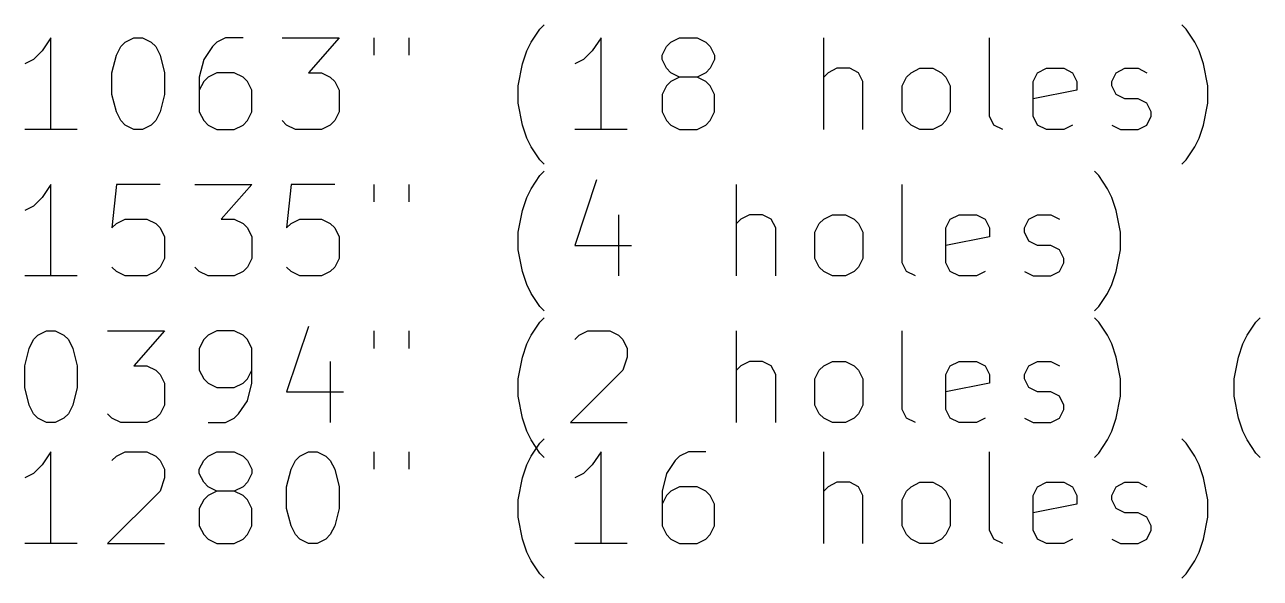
# Model space of a CAD drawing. Extents: x 148 to 350, y -219 to -100.
# Drawn here: x 174.29 to 201.24, y -218.95 to -206.86 of the extents above; entities that cross this region are included whole.
import ezdxf

# ---------------------------------------------------------------- set-up
doc = ezdxf.new("R2010")
doc.units = 0
doc.layers.add('BLACK', color=7, linetype='CONTINUOUS')

msp = doc.modelspace()

# ---------------------------------------------------------------- linework, layer by layer
at = {"layer": 'BLACK', "linetype": 'CONTINUOUS'}
for p, q in [((185.333, -207.24), (185.524, -206.954)), ((185.524, -206.954), (185.619, -206.859)), ((199.619, -206.954), (199.524, -206.859)), ((199.81, -207.24), (199.619, -206.954)), ((174.857, -207.145), (174.667, -207.43)), ((174.857, -209.145), (174.857, -207.145)), ((176.381, -207.335), (176.476, -207.24)), ((176.476, -207.24), (176.667, -207.145)), ((176.667, -207.145), (176.857, -207.145)), ((176.857, -207.145), (177.048, -207.24)), ((177.048, -207.24), (177.143, -207.335)), ((178.476, -207.24), (178.381, -207.335)), ((178.667, -207.145), (178.476, -207.24)), ((179.048, -207.145), (178.667, -207.145)), ((179.905, -207.145), (181.143, -207.145)), ((181.143, -207.145), (180.476, -207.907)), ((181.905, -207.145), (181.905, -207.526)), ((182.667, -207.145), (182.667, -207.526)), ((185.238, -207.43), (185.333, -207.24)), ((186.857, -207.145), (186.667, -207.43)), ((186.857, -209.145), (186.857, -207.145)), ((188.286, -207.335), (188.381, -207.24)), ((188.381, -207.24), (188.571, -207.145)), ((188.571, -207.145), (188.952, -207.145)), ((188.952, -207.145), (189.143, -207.24)), ((189.143, -207.24), (189.238, -207.335)), ((191.714, -209.145), (191.714, -207.145)), ((195.333, -208.859), (195.333, -207.145)), ((199.905, -207.43), (199.81, -207.24)), ((174.667, -207.43), (174.476, -207.621)), ((176.19, -207.907), (176.286, -207.526)), ((176.286, -207.526), (176.381, -207.335)), ((177.143, -207.335), (177.238, -207.526)), ((177.238, -207.526), (177.333, -207.907)), ((178.381, -207.335), (178.19, -207.621)), ((185.143, -207.716), (185.238, -207.43)), ((186.667, -207.43), (186.476, -207.621)), ((188.19, -207.526), (188.286, -207.335)), ((188.19, -207.621), (188.19, -207.526)), ((189.238, -207.335), (189.333, -207.526)), ((189.333, -207.526), (189.333, -207.621)), ((200, -207.716), (199.905, -207.43)), ((174.476, -207.621), (174.286, -207.716)), ((178.19, -207.621), (178.095, -208.002)), ((185.048, -208.192), (185.143, -207.716)), ((186.476, -207.621), (186.286, -207.716)), ((188.286, -207.811), (188.19, -207.621)), ((189.333, -207.621), (189.238, -207.811)), ((200.095, -208.192), (200, -207.716)), ((176.19, -208.383), (176.19, -207.907)), ((177.333, -207.907), (177.333, -208.383)), ((178.095, -208.002), (178.095, -208.764)), ((178.286, -208.002), (178.19, -208.097)), ((178.476, -207.907), (178.286, -208.002)), ((178.857, -207.907), (178.476, -207.907)), ((179.048, -208.002), (178.857, -207.907)), ((179.143, -208.097), (179.048, -208.002)), ((180.476, -207.907), (180.762, -207.907)), ((180.762, -207.907), (180.952, -208.002)), ((180.952, -208.002), (181.048, -208.097)), ((188.381, -207.907), (188.286, -207.811)), ((188.571, -208.002), (188.381, -207.907)), ((188.571, -208.002), (188.381, -208.097)), ((188.952, -208.002), (188.571, -208.002)), ((189.143, -207.907), (188.952, -208.002)), ((189.143, -208.097), (188.952, -208.002)), ((189.238, -207.811), (189.143, -207.907)), ((191.81, -207.907), (191.714, -208.002)), ((192, -207.811), (191.81, -207.907)), ((192.286, -207.811), (192, -207.811)), ((192.476, -207.907), (192.286, -207.811)), ((192.571, -208.097), (192.476, -207.907)), ((193.429, -208.192), (193.524, -208.002)), ((193.524, -208.002), (193.619, -207.907)), ((193.619, -207.907), (193.81, -207.811)), ((193.81, -207.811), (194.095, -207.811)), ((194.095, -207.811), (194.286, -207.907)), ((194.286, -207.907), (194.381, -208.002)), ((194.381, -208.002), (194.476, -208.192)), ((196.286, -208.097), (196.381, -207.907)), ((196.381, -207.907), (196.571, -207.811)), ((196.571, -207.811), (196.952, -207.811)), ((196.952, -207.811), (197.143, -207.907)), ((197.143, -207.907), (197.238, -208.097)), ((198, -208.097), (198.095, -207.907)), ((198.095, -207.907), (198.286, -207.811)), ((198.286, -207.811), (198.571, -207.811)), ((198.571, -207.811), (198.762, -207.907)), ((178.19, -208.097), (178.095, -208.288)), ((179.238, -208.288), (179.143, -208.097)), ((179.238, -208.764), (179.238, -208.288)), ((181.048, -208.097), (181.143, -208.288)), ((181.143, -208.288), (181.143, -208.764)), ((185.048, -208.573), (185.048, -208.192)), ((188.286, -208.192), (188.19, -208.383)), ((188.381, -208.097), (188.286, -208.192)), ((189.238, -208.192), (189.143, -208.097)), ((189.333, -208.383), (189.238, -208.192)), ((192.571, -209.145), (192.571, -208.097)), ((193.429, -208.764), (193.429, -208.192)), ((194.476, -208.192), (194.476, -208.764)), ((196.286, -208.859), (196.286, -208.097)), ((197.238, -208.288), (196.286, -208.478)), ((197.238, -208.097), (197.238, -208.288)), ((198, -208.192), (198, -208.097)), ((198.095, -208.383), (198, -208.192)), ((200.095, -208.573), (200.095, -208.192)), ((176.286, -208.764), (176.19, -208.383)), ((177.333, -208.383), (177.238, -208.764)), ((185.143, -209.05), (185.048, -208.573)), ((188.19, -208.383), (188.19, -208.764)), ((189.333, -208.764), (189.333, -208.383)), ((198.286, -208.478), (198.095, -208.383)), ((198.571, -208.478), (198.286, -208.478)), ((198.762, -208.573), (198.571, -208.478)), ((198.857, -208.764), (198.762, -208.573)), ((200, -209.05), (200.095, -208.573)), ((176.381, -208.954), (176.286, -208.764)), ((177.238, -208.764), (177.143, -208.954)), ((178.095, -208.764), (178.19, -208.954)), ((179.143, -208.954), (179.238, -208.764)), ((181.143, -208.764), (181.048, -208.954)), ((188.19, -208.764), (188.286, -208.954)), ((189.238, -208.954), (189.333, -208.764)), ((193.524, -208.954), (193.429, -208.764)), ((194.476, -208.764), (194.381, -208.954)), ((195.429, -209.05), (195.333, -208.859)), ((196.381, -209.05), (196.286, -208.859)), ((198.762, -209.05), (198.857, -208.859)), ((198.857, -208.859), (198.857, -208.764)), ((175.429, -209.145), (174.286, -209.145)), ((176.476, -209.05), (176.381, -208.954)), ((176.667, -209.145), (176.476, -209.05)), ((176.857, -209.145), (176.667, -209.145)), ((177.048, -209.05), (176.857, -209.145)), ((177.143, -208.954), (177.048, -209.05)), ((178.19, -208.954), (178.286, -209.05)), ((178.286, -209.05), (178.476, -209.145)), ((178.476, -209.145), (178.857, -209.145)), ((178.857, -209.145), (179.048, -209.05)), ((179.048, -209.05), (179.143, -208.954)), ((180, -209.05), (179.905, -208.954)), ((180.19, -209.145), (180, -209.05)), ((180.762, -209.145), (180.19, -209.145)), ((180.952, -209.05), (180.762, -209.145)), ((181.048, -208.954), (180.952, -209.05)), ((185.238, -209.335), (185.143, -209.05)), ((187.429, -209.145), (186.286, -209.145)), ((188.286, -208.954), (188.381, -209.05)), ((188.381, -209.05), (188.571, -209.145)), ((188.571, -209.145), (188.952, -209.145)), ((188.952, -209.145), (189.143, -209.05)), ((189.143, -209.05), (189.238, -208.954)), ((193.619, -209.05), (193.524, -208.954)), ((193.81, -209.145), (193.619, -209.05)), ((194.095, -209.145), (193.81, -209.145)), ((194.286, -209.05), (194.095, -209.145)), ((194.381, -208.954), (194.286, -209.05)), ((195.619, -209.145), (195.429, -209.05)), ((196.571, -209.145), (196.381, -209.05)), ((196.952, -209.145), (196.571, -209.145)), ((197.143, -209.05), (196.952, -209.145)), ((198, -209.05), (198.19, -209.145)), ((198.19, -209.145), (198.571, -209.145)), ((198.571, -209.145), (198.762, -209.05)), ((199.905, -209.335), (200, -209.05)), ((185.333, -209.526), (185.238, -209.335)), ((199.81, -209.526), (199.905, -209.335)), ((185.524, -209.811), (185.333, -209.526)), ((199.619, -209.811), (199.81, -209.526)), ((185.619, -209.907), (185.524, -209.811)), ((199.524, -209.907), (199.619, -209.811)), ((185.333, -210.44), (185.524, -210.154)), ((185.524, -210.154), (185.619, -210.059)), ((197.714, -210.154), (197.619, -210.059)), ((197.905, -210.44), (197.714, -210.154)), ((174.857, -210.345), (174.667, -210.63)), ((174.857, -212.345), (174.857, -210.345)), ((176.286, -210.345), (176.19, -211.297)), ((177.238, -210.345), (176.286, -210.345)), ((178, -210.345), (179.238, -210.345)), ((179.238, -210.345), (178.571, -211.107)), ((180.095, -210.345), (180, -211.297)), ((181.048, -210.345), (180.095, -210.345)), ((181.905, -210.345), (181.905, -210.726)), ((182.667, -210.345), (182.667, -210.726)), ((185.238, -210.63), (185.333, -210.44)), ((186.762, -210.25), (186.286, -211.678)), ((189.81, -212.345), (189.81, -210.345)), ((193.429, -212.059), (193.429, -210.345)), ((198, -210.63), (197.905, -210.44)), ((174.667, -210.63), (174.476, -210.821)), ((185.143, -210.916), (185.238, -210.63)), ((198.095, -210.916), (198, -210.63)), ((174.476, -210.821), (174.286, -210.916)), ((185.048, -211.392), (185.143, -210.916)), ((187.238, -211.011), (187.238, -212.345)), ((190.095, -211.011), (189.905, -211.107)), ((190.381, -211.011), (190.095, -211.011)), ((190.571, -211.107), (190.381, -211.011)), ((191.714, -211.107), (191.905, -211.011)), ((191.905, -211.011), (192.19, -211.011)), ((192.19, -211.011), (192.381, -211.107)), ((194.476, -211.107), (194.667, -211.011)), ((194.667, -211.011), (195.048, -211.011)), ((195.048, -211.011), (195.238, -211.107)), ((196.19, -211.107), (196.381, -211.011)), ((196.381, -211.011), (196.667, -211.011)), ((196.667, -211.011), (196.857, -211.107)), ((198.19, -211.392), (198.095, -210.916)), ((176.19, -211.297), (176.286, -211.202)), ((176.286, -211.202), (176.476, -211.107)), ((176.476, -211.107), (176.952, -211.107)), ((176.952, -211.107), (177.143, -211.202)), ((177.143, -211.202), (177.238, -211.297)), ((177.238, -211.297), (177.333, -211.488)), ((178.571, -211.107), (178.857, -211.107)), ((178.857, -211.107), (179.048, -211.202)), ((179.048, -211.202), (179.143, -211.297)), ((179.143, -211.297), (179.238, -211.488)), ((180, -211.297), (180.095, -211.202)), ((180.095, -211.202), (180.286, -211.107)), ((180.286, -211.107), (180.762, -211.107)), ((180.762, -211.107), (180.952, -211.202)), ((180.952, -211.202), (181.048, -211.297)), ((181.048, -211.297), (181.143, -211.488)), ((189.905, -211.107), (189.81, -211.202)), ((190.667, -211.297), (190.571, -211.107)), ((190.667, -212.345), (190.667, -211.297)), ((191.524, -211.392), (191.619, -211.202)), ((191.619, -211.202), (191.714, -211.107)), ((192.381, -211.107), (192.476, -211.202)), ((192.476, -211.202), (192.571, -211.392)), ((194.381, -211.297), (194.476, -211.107)), ((194.381, -212.059), (194.381, -211.297)), ((195.238, -211.107), (195.333, -211.297)), ((195.333, -211.297), (195.333, -211.488)), ((196.095, -211.297), (196.19, -211.107)), ((196.095, -211.392), (196.095, -211.297)), ((177.333, -211.488), (177.333, -211.964)), ((179.238, -211.488), (179.238, -211.964)), ((181.143, -211.488), (181.143, -211.964)), ((185.048, -211.773), (185.048, -211.392)), ((191.524, -211.964), (191.524, -211.392)), ((192.571, -211.392), (192.571, -211.964)), ((195.333, -211.488), (194.381, -211.678)), ((196.19, -211.583), (196.095, -211.392)), ((198.19, -211.773), (198.19, -211.392)), ((185.143, -212.25), (185.048, -211.773)), ((186.286, -211.678), (187.524, -211.678)), ((196.381, -211.678), (196.19, -211.583)), ((196.667, -211.678), (196.381, -211.678)), ((196.857, -211.773), (196.667, -211.678)), ((196.952, -211.964), (196.857, -211.773)), ((198.095, -212.25), (198.19, -211.773)), ((177.333, -211.964), (177.238, -212.154)), ((179.238, -211.964), (179.143, -212.154)), ((181.143, -211.964), (181.048, -212.154)), ((191.619, -212.154), (191.524, -211.964)), ((192.571, -211.964), (192.476, -212.154)), ((193.524, -212.25), (193.429, -212.059)), ((194.476, -212.25), (194.381, -212.059)), ((196.857, -212.25), (196.952, -212.059)), ((196.952, -212.059), (196.952, -211.964)), ((175.429, -212.345), (174.286, -212.345)), ((176.286, -212.25), (176.19, -212.154)), ((176.476, -212.345), (176.286, -212.25)), ((176.952, -212.345), (176.476, -212.345)), ((177.143, -212.25), (176.952, -212.345)), ((177.238, -212.154), (177.143, -212.25)), ((178.095, -212.25), (178, -212.154)), ((178.286, -212.345), (178.095, -212.25)), ((178.857, -212.345), (178.286, -212.345)), ((179.048, -212.25), (178.857, -212.345)), ((179.143, -212.154), (179.048, -212.25)), ((180.095, -212.25), (180, -212.154)), ((180.286, -212.345), (180.095, -212.25)), ((180.762, -212.345), (180.286, -212.345)), ((180.952, -212.25), (180.762, -212.345)), ((181.048, -212.154), (180.952, -212.25)), ((185.238, -212.535), (185.143, -212.25)), ((191.714, -212.25), (191.619, -212.154)), ((191.905, -212.345), (191.714, -212.25)), ((192.19, -212.345), (191.905, -212.345)), ((192.381, -212.25), (192.19, -212.345)), ((192.476, -212.154), (192.381, -212.25)), ((193.714, -212.345), (193.524, -212.25)), ((194.667, -212.345), (194.476, -212.25)), ((195.048, -212.345), (194.667, -212.345)), ((195.238, -212.25), (195.048, -212.345)), ((196.095, -212.25), (196.286, -212.345)), ((196.286, -212.345), (196.667, -212.345)), ((196.667, -212.345), (196.857, -212.25)), ((198, -212.535), (198.095, -212.25)), ((185.333, -212.726), (185.238, -212.535)), ((197.905, -212.726), (198, -212.535)), ((185.524, -213.011), (185.333, -212.726)), ((197.714, -213.011), (197.905, -212.726)), ((185.619, -213.107), (185.524, -213.011)), ((197.619, -213.107), (197.714, -213.011)), ((180.476, -213.45), (180, -214.878)), ((185.333, -213.64), (185.524, -213.354)), ((185.524, -213.354), (185.619, -213.259)), ((197.714, -213.354), (197.619, -213.259)), ((197.905, -213.64), (197.714, -213.354)), ((200.952, -213.64), (201.143, -213.354)), ((201.143, -213.354), (201.238, -213.259)), ((174.476, -213.735), (174.571, -213.64)), ((174.571, -213.64), (174.762, -213.545)), ((174.762, -213.545), (174.952, -213.545)), ((174.952, -213.545), (175.143, -213.64)), ((175.143, -213.64), (175.238, -213.735)), ((176.095, -213.545), (177.333, -213.545)), ((177.333, -213.545), (176.667, -214.307)), ((178.286, -213.64), (178.19, -213.735)), ((178.476, -213.545), (178.286, -213.64)), ((178.857, -213.545), (178.476, -213.545)), ((179.048, -213.64), (178.857, -213.545)), ((179.143, -213.735), (179.048, -213.64)), ((181.905, -213.545), (181.905, -213.926)), ((182.667, -213.545), (182.667, -213.926)), ((185.238, -213.83), (185.333, -213.64)), ((186.286, -213.735), (186.381, -213.64)), ((186.381, -213.64), (186.571, -213.545)), ((186.571, -213.545), (187.048, -213.545)), ((187.048, -213.545), (187.238, -213.64)), ((187.238, -213.64), (187.333, -213.735)), ((189.81, -215.545), (189.81, -213.545)), ((193.429, -215.259), (193.429, -213.545)), ((198, -213.83), (197.905, -213.64)), ((200.857, -213.83), (200.952, -213.64)), ((174.286, -214.307), (174.381, -213.926)), ((174.381, -213.926), (174.476, -213.735)), ((175.238, -213.735), (175.333, -213.926)), ((175.333, -213.926), (175.429, -214.307)), ((178.19, -213.735), (178.095, -213.926)), ((178.095, -213.926), (178.095, -214.402)), ((179.238, -213.926), (179.143, -213.735)), ((179.238, -214.688), (179.238, -213.926)), ((185.143, -214.116), (185.238, -213.83)), ((187.333, -213.735), (187.429, -213.926)), ((187.429, -213.926), (187.429, -214.116)), ((198.095, -214.116), (198, -213.83)), ((200.762, -214.116), (200.857, -213.83)), ((180.952, -214.211), (180.952, -215.545)), ((185.048, -214.592), (185.143, -214.116)), ((187.429, -214.116), (187.333, -214.402)), ((190.095, -214.211), (189.905, -214.307)), ((190.381, -214.211), (190.095, -214.211)), ((190.571, -214.307), (190.381, -214.211)), ((191.714, -214.307), (191.905, -214.211)), ((191.905, -214.211), (192.19, -214.211)), ((192.19, -214.211), (192.381, -214.307)), ((194.476, -214.307), (194.667, -214.211)), ((194.667, -214.211), (195.048, -214.211)), ((195.048, -214.211), (195.238, -214.307)), ((196.19, -214.307), (196.381, -214.211)), ((196.381, -214.211), (196.667, -214.211)), ((196.667, -214.211), (196.857, -214.307)), ((198.19, -214.592), (198.095, -214.116)), ((200.667, -214.592), (200.762, -214.116)), ((174.286, -214.783), (174.286, -214.307)), ((175.429, -214.307), (175.429, -214.783)), ((176.667, -214.307), (176.952, -214.307)), ((176.952, -214.307), (177.143, -214.402)), ((177.143, -214.402), (177.238, -214.497)), ((177.238, -214.497), (177.333, -214.688)), ((178.095, -214.402), (178.19, -214.592)), ((179.143, -214.592), (179.238, -214.402)), ((187.333, -214.402), (186.19, -215.545)), ((189.905, -214.307), (189.81, -214.402)), ((190.667, -214.497), (190.571, -214.307)), ((190.667, -215.545), (190.667, -214.497)), ((191.524, -214.592), (191.619, -214.402)), ((191.619, -214.402), (191.714, -214.307)), ((192.381, -214.307), (192.476, -214.402)), ((192.476, -214.402), (192.571, -214.592)), ((194.381, -214.497), (194.476, -214.307)), ((194.381, -215.259), (194.381, -214.497)), ((195.238, -214.307), (195.333, -214.497)), ((195.333, -214.497), (195.333, -214.688)), ((196.095, -214.497), (196.19, -214.307)), ((196.095, -214.592), (196.095, -214.497)), ((174.381, -215.164), (174.286, -214.783)), ((175.429, -214.783), (175.333, -215.164)), ((177.333, -214.688), (177.333, -215.164)), ((178.19, -214.592), (178.286, -214.688)), ((178.286, -214.688), (178.476, -214.783)), ((178.476, -214.783), (178.857, -214.783)), ((178.857, -214.783), (179.048, -214.688)), ((179.048, -214.688), (179.143, -214.592)), ((179.143, -215.069), (179.238, -214.688)), ((185.048, -214.973), (185.048, -214.592)), ((191.524, -215.164), (191.524, -214.592)), ((192.571, -214.592), (192.571, -215.164)), ((195.333, -214.688), (194.381, -214.878)), ((196.19, -214.783), (196.095, -214.592)), ((196.381, -214.878), (196.19, -214.783)), ((198.19, -214.973), (198.19, -214.592)), ((200.667, -214.973), (200.667, -214.592)), ((178.952, -215.354), (179.143, -215.069)), ((180, -214.878), (181.238, -214.878)), ((185.143, -215.45), (185.048, -214.973)), ((196.667, -214.878), (196.381, -214.878)), ((196.857, -214.973), (196.667, -214.878)), ((196.952, -215.164), (196.857, -214.973)), ((198.095, -215.45), (198.19, -214.973)), ((200.762, -215.45), (200.667, -214.973)), ((174.476, -215.354), (174.381, -215.164)), ((175.333, -215.164), (175.238, -215.354)), ((177.333, -215.164), (177.238, -215.354)), ((191.619, -215.354), (191.524, -215.164)), ((192.571, -215.164), (192.476, -215.354)), ((193.524, -215.45), (193.429, -215.259)), ((194.476, -215.45), (194.381, -215.259)), ((196.857, -215.45), (196.952, -215.259)), ((196.952, -215.259), (196.952, -215.164)), ((174.571, -215.45), (174.476, -215.354)), ((174.762, -215.545), (174.571, -215.45)), ((174.952, -215.545), (174.762, -215.545)), ((175.143, -215.45), (174.952, -215.545)), ((175.238, -215.354), (175.143, -215.45)), ((176.19, -215.45), (176.095, -215.354)), ((176.381, -215.545), (176.19, -215.45)), ((176.952, -215.545), (176.381, -215.545)), ((177.143, -215.45), (176.952, -215.545)), ((177.238, -215.354), (177.143, -215.45)), ((178.286, -215.545), (178.667, -215.545)), ((178.667, -215.545), (178.857, -215.45)), ((178.857, -215.45), (178.952, -215.354)), ((185.238, -215.735), (185.143, -215.45)), ((186.19, -215.545), (187.429, -215.545)), ((191.714, -215.45), (191.619, -215.354)), ((191.905, -215.545), (191.714, -215.45)), ((192.19, -215.545), (191.905, -215.545)), ((192.381, -215.45), (192.19, -215.545)), ((192.476, -215.354), (192.381, -215.45)), ((193.714, -215.545), (193.524, -215.45)), ((194.667, -215.545), (194.476, -215.45)), ((195.048, -215.545), (194.667, -215.545)), ((195.238, -215.45), (195.048, -215.545)), ((196.095, -215.45), (196.286, -215.545)), ((196.286, -215.545), (196.667, -215.545)), ((196.667, -215.545), (196.857, -215.45)), ((198, -215.735), (198.095, -215.45)), ((200.857, -215.735), (200.762, -215.45)), ((185.333, -215.926), (185.238, -215.735)), ((197.905, -215.926), (198, -215.735)), ((200.952, -215.926), (200.857, -215.735)), ((185.524, -216.211), (185.333, -215.926)), ((185.333, -216.28), (185.524, -215.994)), ((185.524, -215.994), (185.619, -215.899)), ((197.714, -216.211), (197.905, -215.926)), ((199.619, -215.994), (199.524, -215.899)), ((199.81, -216.28), (199.619, -215.994)), ((201.143, -216.211), (200.952, -215.926)), ((174.857, -216.185), (174.667, -216.47)), ((174.857, -218.185), (174.857, -216.185)), ((176.19, -216.375), (176.286, -216.28)), ((176.286, -216.28), (176.476, -216.185)), ((176.476, -216.185), (176.952, -216.185)), ((176.952, -216.185), (177.143, -216.28)), ((177.143, -216.28), (177.238, -216.375)), ((177.238, -216.375), (177.333, -216.566)), ((178.095, -216.566), (178.19, -216.375)), ((178.19, -216.375), (178.286, -216.28)), ((178.286, -216.28), (178.476, -216.185)), ((178.476, -216.185), (178.857, -216.185)), ((178.857, -216.185), (179.048, -216.28)), ((179.048, -216.28), (179.143, -216.375)), ((179.143, -216.375), (179.238, -216.566)), ((180.095, -216.566), (180.19, -216.375)), ((180.19, -216.375), (180.286, -216.28)), ((180.286, -216.28), (180.476, -216.185)), ((180.476, -216.185), (180.667, -216.185)), ((180.667, -216.185), (180.857, -216.28)), ((180.857, -216.28), (180.952, -216.375)), ((180.952, -216.375), (181.048, -216.566)), ((181.905, -216.185), (181.905, -216.566)), ((182.667, -216.185), (182.667, -216.566)), ((185.238, -216.47), (185.333, -216.28)), ((185.619, -216.307), (185.524, -216.211)), ((186.857, -216.185), (186.667, -216.47)), ((186.857, -218.185), (186.857, -216.185)), ((188.476, -216.375), (188.286, -216.661)), ((188.571, -216.28), (188.476, -216.375)), ((188.762, -216.185), (188.571, -216.28)), ((189.143, -216.185), (188.762, -216.185)), ((191.714, -218.185), (191.714, -216.185)), ((195.333, -217.899), (195.333, -216.185)), ((197.619, -216.307), (197.714, -216.211)), ((199.905, -216.47), (199.81, -216.28)), ((201.238, -216.307), (201.143, -216.211)), ((174.476, -216.661), (174.286, -216.756)), ((174.667, -216.47), (174.476, -216.661)), ((177.333, -216.566), (177.333, -216.756)), ((178.095, -216.661), (178.095, -216.566)), ((178.19, -216.851), (178.095, -216.661)), ((179.238, -216.661), (179.143, -216.851)), ((179.238, -216.566), (179.238, -216.661)), ((180, -216.947), (180.095, -216.566)), ((181.048, -216.566), (181.143, -216.947)), ((185.143, -216.756), (185.238, -216.47)), ((186.476, -216.661), (186.286, -216.756)), ((186.667, -216.47), (186.476, -216.661)), ((188.286, -216.661), (188.19, -217.042)), ((200, -216.756), (199.905, -216.47)), ((177.333, -216.756), (177.238, -217.042)), ((178.286, -216.947), (178.19, -216.851)), ((178.476, -217.042), (178.286, -216.947)), ((179.048, -216.947), (178.857, -217.042)), ((179.143, -216.851), (179.048, -216.947)), ((180, -217.423), (180, -216.947)), ((181.143, -216.947), (181.143, -217.423)), ((185.048, -217.232), (185.143, -216.756)), ((188.571, -216.947), (188.381, -217.042)), ((188.952, -216.947), (188.571, -216.947)), ((189.143, -217.042), (188.952, -216.947)), ((191.81, -216.947), (191.714, -217.042)), ((192, -216.851), (191.81, -216.947)), ((192.286, -216.851), (192, -216.851)), ((192.476, -216.947), (192.286, -216.851)), ((192.571, -217.137), (192.476, -216.947)), ((193.524, -217.042), (193.619, -216.947)), ((193.619, -216.947), (193.81, -216.851)), ((193.81, -216.851), (194.095, -216.851)), ((194.095, -216.851), (194.286, -216.947)), ((194.286, -216.947), (194.381, -217.042)), ((196.286, -217.137), (196.381, -216.947)), ((196.381, -216.947), (196.571, -216.851)), ((196.571, -216.851), (196.952, -216.851)), ((196.952, -216.851), (197.143, -216.947)), ((197.143, -216.947), (197.238, -217.137)), ((198, -217.137), (198.095, -216.947)), ((198.095, -216.947), (198.286, -216.851)), ((198.286, -216.851), (198.571, -216.851)), ((198.571, -216.851), (198.762, -216.947)), ((200.095, -217.232), (200, -216.756)), ((177.238, -217.042), (176.095, -218.185)), ((178.19, -217.232), (178.095, -217.423)), ((178.286, -217.137), (178.19, -217.232)), ((178.476, -217.042), (178.286, -217.137)), ((178.857, -217.042), (178.476, -217.042)), ((179.048, -217.137), (178.857, -217.042)), ((179.143, -217.232), (179.048, -217.137)), ((179.238, -217.423), (179.143, -217.232)), ((185.048, -217.613), (185.048, -217.232)), ((188.19, -217.042), (188.19, -217.804)), ((188.286, -217.137), (188.19, -217.328)), ((188.381, -217.042), (188.286, -217.137)), ((189.238, -217.137), (189.143, -217.042)), ((189.333, -217.328), (189.238, -217.137)), ((192.571, -218.185), (192.571, -217.137)), ((193.429, -217.232), (193.524, -217.042)), ((193.429, -217.804), (193.429, -217.232)), ((194.381, -217.042), (194.476, -217.232)), ((194.476, -217.232), (194.476, -217.804)), ((196.286, -217.899), (196.286, -217.137)), ((197.238, -217.137), (197.238, -217.328)), ((198, -217.232), (198, -217.137)), ((198.095, -217.423), (198, -217.232)), ((200.095, -217.613), (200.095, -217.232)), ((178.095, -217.423), (178.095, -217.804)), ((179.238, -217.804), (179.238, -217.423)), ((180.095, -217.804), (180, -217.423)), ((181.143, -217.423), (181.048, -217.804)), ((189.333, -217.804), (189.333, -217.328)), ((197.238, -217.328), (196.286, -217.518)), ((198.286, -217.518), (198.095, -217.423)), ((185.143, -218.09), (185.048, -217.613)), ((198.571, -217.518), (198.286, -217.518)), ((198.762, -217.613), (198.571, -217.518)), ((198.857, -217.804), (198.762, -217.613)), ((200, -218.09), (200.095, -217.613)), ((178.095, -217.804), (178.19, -217.994)), ((178.19, -217.994), (178.286, -218.09)), ((179.048, -218.09), (179.143, -217.994)), ((179.143, -217.994), (179.238, -217.804)), ((180.19, -217.994), (180.095, -217.804)), ((180.286, -218.09), (180.19, -217.994)), ((180.952, -217.994), (180.857, -218.09)), ((181.048, -217.804), (180.952, -217.994)), ((188.19, -217.804), (188.286, -217.994)), ((188.286, -217.994), (188.381, -218.09)), ((189.143, -218.09), (189.238, -217.994)), ((189.238, -217.994), (189.333, -217.804)), ((193.524, -217.994), (193.429, -217.804)), ((193.619, -218.09), (193.524, -217.994)), ((194.381, -217.994), (194.286, -218.09)), ((194.476, -217.804), (194.381, -217.994)), ((195.429, -218.09), (195.333, -217.899)), ((196.381, -218.09), (196.286, -217.899)), ((198.762, -218.09), (198.857, -217.899)), ((198.857, -217.899), (198.857, -217.804)), ((175.429, -218.185), (174.286, -218.185)), ((176.095, -218.185), (177.333, -218.185)), ((178.286, -218.09), (178.476, -218.185)), ((178.476, -218.185), (178.857, -218.185)), ((178.857, -218.185), (179.048, -218.09)), ((180.476, -218.185), (180.286, -218.09)), ((180.667, -218.185), (180.476, -218.185)), ((180.857, -218.09), (180.667, -218.185)), ((185.238, -218.375), (185.143, -218.09)), ((187.429, -218.185), (186.286, -218.185)), ((188.381, -218.09), (188.571, -218.185)), ((188.571, -218.185), (188.952, -218.185)), ((188.952, -218.185), (189.143, -218.09)), ((193.81, -218.185), (193.619, -218.09)), ((194.095, -218.185), (193.81, -218.185)), ((194.286, -218.09), (194.095, -218.185)), ((195.619, -218.185), (195.429, -218.09)), ((196.571, -218.185), (196.381, -218.09)), ((196.952, -218.185), (196.571, -218.185)), ((197.143, -218.09), (196.952, -218.185)), ((198, -218.09), (198.19, -218.185)), ((198.19, -218.185), (198.571, -218.185)), ((198.571, -218.185), (198.762, -218.09)), ((199.905, -218.375), (200, -218.09)), ((185.333, -218.566), (185.238, -218.375)), ((185.524, -218.851), (185.333, -218.566)), ((199.619, -218.851), (199.81, -218.566)), ((199.81, -218.566), (199.905, -218.375)), ((185.619, -218.947), (185.524, -218.851)), ((199.524, -218.947), (199.619, -218.851))]:
    msp.add_line(p, q, dxfattribs=at)

doc.saveas('drawing.dxf')
